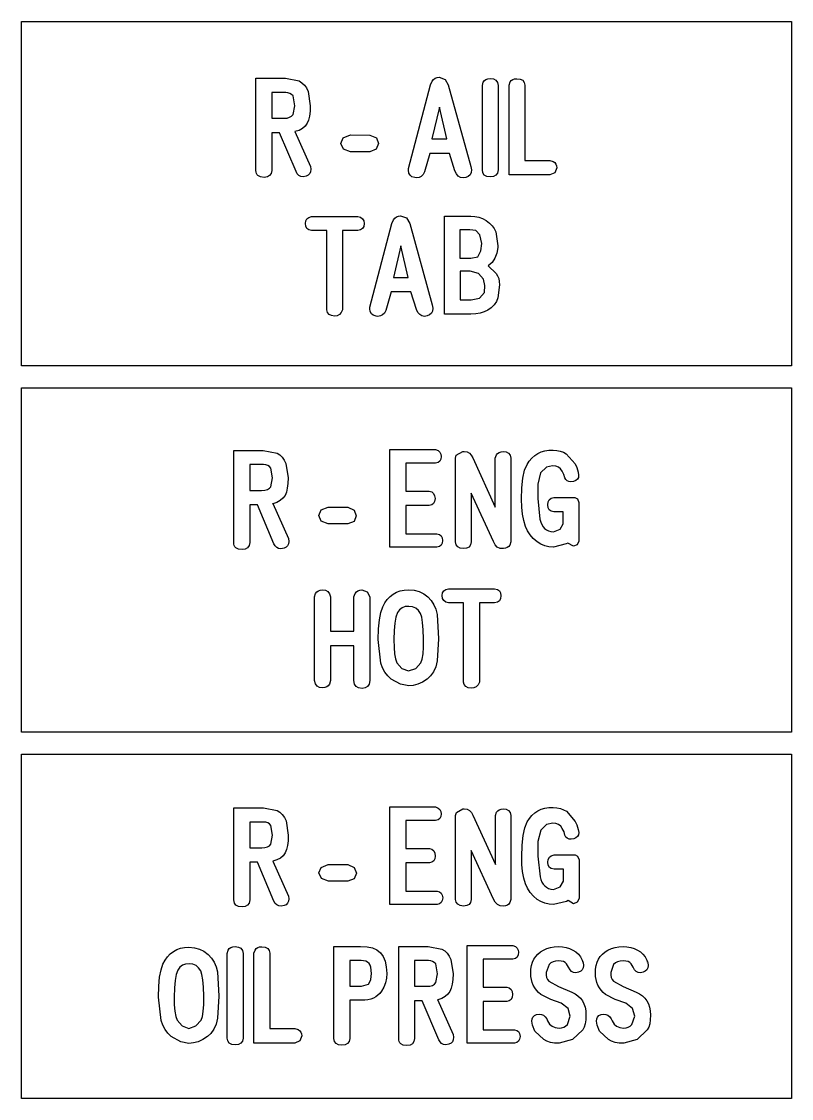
# Model space of a CAD drawing. Extents: x 80 to 225, y -79 to 78.
# Drawn here: x 152.96 to 177.02, y 0.26 to 33.9 of the extents above; entities that cross this region are included whole.
import ezdxf

# ---------------------------------------------------------------- set-up
doc = ezdxf.new("R2010")
doc.units = 0
doc.layers.add('LAYER_1', color=7, linetype='CONTINUOUS')

msp = doc.modelspace()

# ---------------------------------------------------------------- linework, layer by layer
at = {"layer": 'LAYER_1', "color": 250}
for points in [[(152.9571, 33.9034), (177.016, 33.9034), (177.016, 23.1492), (152.9571, 23.1492), (152.9571, 33.9034)], [(152.9571, 22.4581), (177.016, 22.4581), (177.016, 11.7038), (152.9571, 11.7038), (152.9571, 22.4581)], [(152.9571, 11.0128), (177.016, 11.0128), (177.016, 0.2584), (152.9571, 0.2584), (152.9571, 11.0128)]]:
    msp.add_lwpolyline(points, close=True, dxfattribs=at)
at = {"layer": 'LAYER_1', "color": 7}
for points in [[(161.5353, 29.2134), (161.0192, 30.4275), (160.7806, 30.4294), (160.7807, 29.2509), (160.7582, 29.1563), (160.7106, 29.0887), (160.638, 29.0482), (160.5403, 29.0347), (160.4267, 29.0483), (160.3459, 29.0887), (160.3179, 29.1191), (160.2982, 29.1562), (160.2867, 29.2001), (160.2835, 29.2508), (160.2836, 32.1299), (161.2053, 32.1299), (161.6337, 32.0478), (161.7202, 31.9918), (161.7957, 31.9189), (161.8601, 31.8289), (161.9134, 31.7218), (161.9801, 31.273), (161.9741, 31.0993), (161.9559, 30.9497), (161.9257, 30.8245), (161.8835, 30.7236), (161.8197, 30.6341), (161.7347, 30.5608), (161.6287, 30.5037), (161.5015, 30.4631), (161.4996, 30.4689), (161.9878, 29.3736), (161.9986, 29.2895), (161.9896, 29.2124), (161.9624, 29.1508), (161.9171, 29.1045), (161.8536, 29.0735), (161.7551, 29.0569), (161.6842, 29.0668), (161.6239, 29.0961), (161.5743, 29.145), (161.5353, 29.2134)], [(166.5018, 29.2401), (166.3272, 29.783), (165.7142, 29.783), (165.5466, 29.2038), (165.5041, 29.1241), (165.4492, 29.0671), (165.3819, 29.0328), (165.3023, 29.0214), (165.2432, 29.027), (165.1577, 29.056), (165.0965, 29.1039), (165.0597, 29.1705), (165.0474, 29.256), (165.0531, 29.3081), (165.7347, 31.9214), (165.7867, 32.0382), (165.8307, 32.091), (165.8827, 32.1291), (165.9425, 32.1526), (166.0104, 32.1616), (166.1973, 32.0956), (166.2933, 31.9214), (167.0009, 29.3767), (167.0161, 29.2744), (167.0051, 29.1875), (166.9718, 29.1181), (166.9163, 29.0665), (166.8387, 29.0327), (166.7586, 29.0214), (166.6764, 29.0352), (166.6062, 29.0762), (166.5479, 29.1445), (166.5018, 29.2401)], [(167.3563, 29.2673), (167.3563, 31.9043), (167.3841, 32.0122), (167.4202, 32.0596), (167.4693, 32.0938), (167.531, 32.1146), (167.6054, 32.1222), (167.7069, 32.1093), (167.782, 32.0687), (167.8307, 32.0003), (167.8533, 31.9041), (167.8534, 29.2673), (167.8282, 29.1706), (167.7785, 29.1024), (167.7042, 29.0626), (167.6054, 29.0512), (167.4951, 29.0668), (167.4167, 29.108), (167.3704, 29.1748), (167.3563, 29.2673)], [(168.1909, 29.1093), (168.1909, 31.9137), (168.2245, 32.016), (168.2604, 32.0608), (168.3073, 32.0928), (168.3648, 32.112), (168.433, 32.1184), (168.5404, 32.1064), (168.6186, 32.0683), (168.6677, 32.004), (168.6879, 31.9136), (168.688, 29.5617), (169.4667, 29.5617), (169.5727, 29.5298), (169.6192, 29.4954), (169.6527, 29.451), (169.6733, 29.3968), (169.6808, 29.3329), (169.6217, 29.1789), (169.4666, 29.1091), (168.1909, 29.1093)], [(161.4399, 31.5808), (161.395, 31.6271), (161.3425, 31.6602), (161.2825, 31.6801), (161.2148, 31.6868), (160.7807, 31.6869), (160.7807, 30.882), (161.1531, 30.882), (161.2528, 30.8892), (161.3342, 30.911), (161.3972, 30.9471), (161.4417, 30.9976), (161.4938, 31.273), (161.4399, 31.5808)], [(166.0145, 31.224), (165.7831, 30.2355), (166.2508, 30.2355), (166.0145, 31.224)], [(163.2338, 29.8339), (163.0157, 29.9177), (162.9394, 30.0981), (163.0119, 30.2698), (163.2337, 30.3626), (163.8428, 30.357), (164.0455, 30.2654), (164.111, 30.0906), (164.0423, 29.9119), (163.8427, 29.8338), (163.2338, 29.8339)], [(162.9901, 27.3701), (162.9901, 24.8929), (162.945, 24.8083), (162.888, 24.7483), (162.8193, 24.713), (162.7388, 24.7025), (162.6402, 24.7172), (162.5663, 24.7538), (162.5171, 24.8122), (162.4928, 24.8927), (162.4928, 27.3701), (162.0199, 27.3701), (161.936, 27.3919), (161.876, 27.4374), (161.8399, 27.5064), (161.8279, 27.5987), (161.84, 27.6803), (161.876, 27.7426), (161.936, 27.7856), (162.0199, 27.8091), (163.4649, 27.8092), (163.5504, 27.7866), (163.6116, 27.7426), (163.6483, 27.6774), (163.6606, 27.5912), (163.6483, 27.5016), (163.6116, 27.4349), (163.5504, 27.391), (163.4648, 27.37), (162.9901, 27.3701)], [(165.2943, 24.9118), (165.1195, 25.4547), (164.5067, 25.4547), (164.3389, 24.8755), (164.2965, 24.7958), (164.2416, 24.7388), (164.1743, 24.7045), (164.0947, 24.6931), (164.0356, 24.6988), (163.9501, 24.7278), (163.8889, 24.7756), (163.8521, 24.8422), (163.8398, 24.9276), (163.8455, 24.9798), (164.5272, 27.5932), (164.5791, 27.7099), (164.6231, 27.7627), (164.675, 27.8008), (164.7349, 27.8243), (164.8028, 27.8333), (164.9897, 27.7673), (165.0857, 27.5931), (165.7934, 25.0484), (165.8085, 24.9461), (165.7975, 24.8592), (165.7642, 24.7898), (165.7088, 24.7382), (165.6311, 24.7044), (165.551, 24.6931), (165.4688, 24.7068), (165.3985, 24.7479), (165.3404, 24.8162), (165.2943, 24.9118)], [(167.8453, 25.2703), (167.7939, 25.1528), (167.7237, 25.0499), (167.6346, 24.9617), (167.5267, 24.8881), (167.412, 24.8345), (167.2859, 24.7962), (167.1485, 24.7732), (166.9997, 24.7655), (166.169, 24.7657), (166.169, 27.8258), (166.9999, 27.8258), (167.1224, 27.8169), (167.2421, 27.7901), (167.359, 27.7456), (167.4733, 27.6833), (167.5772, 27.6079), (167.6619, 27.5245), (167.7276, 27.4331), (167.7746, 27.3337), (167.8433, 26.8945), (167.8414, 26.8461), (167.8097, 26.6701), (167.7494, 26.5148), (167.6606, 26.3804), (167.5433, 26.2669), (167.7893, 26.0336), (167.8349, 25.9572), (167.8674, 25.8728), (167.887, 25.7804), (167.8935, 25.6803), (167.8453, 25.2703)], [(167.2751, 27.2351), (167.1504, 27.3749), (166.9641, 27.401), (166.6534, 27.401), (166.6534, 26.5074), (166.9979, 26.5074), (167.2108, 26.5518), (167.3106, 26.738), (167.3405, 26.9656), (167.2751, 27.2351)], [(164.8068, 26.8957), (164.5754, 25.9072), (165.0431, 25.9072), (164.8068, 26.8957)], [(167.3926, 25.8533), (167.2381, 26.0268), (166.9769, 26.103), (166.6661, 26.103), (166.6661, 25.2087), (167.0106, 25.2087), (167.2642, 25.2569), (167.4187, 25.4432), (167.4371, 25.6561), (167.3926, 25.8533)], [(164.4674, 17.4832), (164.4674, 20.5357), (165.8938, 20.5357), (165.9713, 20.4971), (166.0265, 20.4482), (166.0595, 20.3889), (166.0705, 20.3195), (166.0596, 20.2351), (166.0265, 20.1714), (165.9713, 20.1288), (165.8938, 20.1072), (164.9645, 20.1074), (164.9645, 19.2321), (165.6968, 19.2321), (165.7757, 19.2077), (165.8321, 19.1604), (165.866, 19.0902), (165.8773, 18.9972), (165.866, 18.912), (165.8321, 18.8482), (165.7756, 18.8057), (165.6967, 18.7849), (164.9645, 18.7852), (164.9645, 17.9), (165.9365, 17.9), (166.0141, 17.8808), (166.0694, 17.8399), (166.1026, 17.7775), (166.1137, 17.6934), (166.1027, 17.6086), (166.0695, 17.5452), (166.0143, 17.5034), (165.937, 17.4831), (164.4674, 17.4832)], [(160.842, 17.5874), (160.3259, 18.8016), (160.0874, 18.8034), (160.0875, 17.6249), (160.065, 17.5302), (160.0174, 17.4626), (159.9448, 17.4221), (159.8471, 17.4086), (159.7334, 17.4222), (159.6527, 17.4627), (159.6247, 17.4931), (159.605, 17.5302), (159.5935, 17.5742), (159.5903, 17.6249), (159.5904, 20.504), (160.512, 20.504), (160.9405, 20.4219), (161.0271, 20.3659), (161.1026, 20.2929), (161.1669, 20.2029), (161.2202, 20.0958), (161.2869, 19.647), (161.2808, 19.4732), (161.2627, 19.3237), (161.2325, 19.1985), (161.1903, 19.0976), (161.1265, 19.008), (161.0415, 18.9347), (160.9355, 18.8777), (160.8083, 18.837), (160.8065, 18.8429), (161.2946, 17.7476), (161.3054, 17.6636), (161.2964, 17.5865), (161.2692, 17.5248), (161.2239, 17.4785), (161.1604, 17.4475), (161.0619, 17.4309), (160.991, 17.4407), (160.9308, 17.47), (160.8811, 17.5189), (160.842, 17.5874)], [(167.7044, 17.6543), (167.0045, 19.172), (167.0045, 17.6434), (166.9872, 17.551), (166.941, 17.4857), (166.866, 17.4475), (166.7621, 17.4367), (166.6609, 17.4517), (166.5862, 17.4912), (166.5379, 17.5552), (166.5161, 17.6438), (166.5161, 20.2648), (166.5422, 20.3564), (166.7469, 20.4683), (166.7901, 20.4721), (166.8791, 20.4596), (166.9528, 20.4222), (167.0112, 20.3598), (167.0545, 20.2725), (167.7621, 18.7341), (167.7621, 20.2616), (167.7976, 20.3658), (167.8352, 20.4115), (167.8827, 20.4445), (167.9403, 20.4647), (168.0081, 20.4721), (168.1007, 20.4597), (168.1716, 20.4205), (168.2208, 20.3545), (168.2483, 20.2616), (168.2485, 17.6434), (168.2146, 17.5448), (168.1793, 17.4995), (168.1343, 17.4664), (168.0797, 17.4455), (168.0157, 17.4367), (167.9101, 17.4453), (167.823, 17.4844), (167.7545, 17.5541), (167.7044, 17.6543)], [(169.9806, 17.5815), (169.5782, 17.485), (169.4384, 17.495), (169.3071, 17.5251), (169.1844, 17.5751), (169.0703, 17.6452), (168.9489, 17.7479), (168.8475, 17.8626), (168.7662, 17.9892), (168.7048, 18.1276), (168.651, 18.3112), (168.6127, 18.5138), (168.5897, 18.7355), (168.5821, 18.9763), (168.5929, 19.3397), (168.625, 19.6422), (168.6786, 19.8836), (168.7537, 20.0639), (168.8242, 20.1732), (168.9036, 20.2673), (168.9918, 20.3462), (169.0888, 20.4099), (169.1947, 20.4584), (169.3095, 20.4918), (169.4331, 20.5098), (169.5655, 20.5127), (169.6849, 20.5029), (169.7935, 20.4807), (169.8914, 20.4461), (169.9787, 20.3989), (170.2526, 20.0812), (170.3067, 19.9731), (170.3512, 19.8237), (170.3664, 19.7308), (170.3565, 19.6613), (170.3269, 19.6051), (170.2774, 19.5624), (170.2081, 19.5331), (170.1242, 19.5204), (170.0613, 19.5285), (170.0087, 19.5526), (169.9664, 19.5927), (169.9342, 19.6489), (169.9062, 19.7512), (169.8522, 19.8606), (169.802, 19.9303), (169.7353, 19.9808), (169.652, 20.0122), (169.5521, 20.0246), (169.3608, 19.9839), (169.1783, 19.8078), (169.0887, 19.4493), (169.0868, 18.9985), (169.1555, 18.3526), (169.1801, 18.2641), (169.2127, 18.1867), (169.2535, 18.1204), (169.3023, 18.0653), (169.3591, 18.0213), (169.4241, 17.9884), (169.4971, 17.9667), (169.5782, 17.9561), (169.7848, 18.0399), (169.8871, 18.2128), (169.8872, 18.5893), (169.5929, 18.5893), (169.5083, 18.604), (169.4479, 18.6441), (169.4117, 18.7099), (169.3996, 18.8015), (169.4117, 18.8936), (169.4481, 18.9627), (169.5087, 19.0089), (169.5934, 19.0322), (170.2509, 19.0323), (170.3308, 18.9916), (170.3753, 18.8816), (170.3753, 18.1087), (170.3753, 17.6732), (170.3207, 17.5555), (170.2024, 17.5092), (170.0327, 17.6115), (169.9806, 17.5815)], [(160.7467, 19.9548), (160.7019, 20.0011), (160.6494, 20.0342), (160.5893, 20.0541), (160.5216, 20.0608), (160.0875, 20.0608), (160.0875, 19.256), (160.46, 19.256), (160.5597, 19.2632), (160.641, 19.285), (160.704, 19.3211), (160.7485, 19.3716), (160.8006, 19.647), (160.7467, 19.9548)], [(162.5406, 18.2079), (162.3225, 18.2917), (162.2462, 18.4721), (162.3187, 18.6439), (162.5405, 18.7366), (163.1496, 18.731), (163.3523, 18.6394), (163.4178, 18.4645), (163.3491, 18.2859), (163.1495, 18.2078), (162.5406, 18.2079)], [(167.266, 15.7441), (167.266, 13.2668), (167.2209, 13.1823), (167.164, 13.1223), (167.0953, 13.087), (167.0148, 13.0765), (166.9162, 13.0913), (166.8423, 13.1278), (166.7931, 13.1862), (166.7688, 13.2667), (166.7689, 15.7441), (166.296, 15.7441), (166.2121, 15.766), (166.1521, 15.8115), (166.116, 15.8804), (166.1039, 15.9727), (166.116, 16.0543), (166.152, 16.1166), (166.212, 16.1596), (166.2959, 16.1831), (167.7409, 16.1832), (167.8264, 16.1606), (167.8876, 16.1167), (167.9243, 16.0515), (167.9366, 15.9652), (167.9244, 15.8756), (167.8876, 15.8088), (167.8264, 15.765), (167.7408, 15.744), (167.266, 15.7441)], [(163.3419, 13.3133), (163.3419, 14.4009), (162.6115, 14.4009), (162.6115, 13.3133), (162.5758, 13.2011), (162.5396, 13.1514), (162.4934, 13.1154), (162.4372, 13.0935), (162.3711, 13.0855), (162.2684, 13.0983), (162.191, 13.1404), (162.139, 13.2117), (162.1124, 13.3124), (162.1124, 15.9315), (162.148, 16.0375), (162.1859, 16.0834), (162.2344, 16.1167), (162.2936, 16.1375), (162.3635, 16.1456), (162.4581, 16.1337), (162.5309, 16.0941), (162.582, 16.0267), (162.6114, 15.9315), (162.6115, 14.8552), (163.3419, 14.8552), (163.3419, 15.9315), (163.3812, 16.0375), (163.4202, 16.0834), (163.4685, 16.1167), (163.5261, 16.1375), (163.5929, 16.1456), (163.7582, 16.0871), (163.8389, 15.9315), (163.839, 13.3133), (163.8149, 13.2055), (163.7665, 13.1285), (163.6937, 13.0824), (163.5967, 13.067), (163.4908, 13.0825), (163.4131, 13.1286), (163.3635, 13.2055), (163.3419, 13.3133)], [(165.6303, 13.3557), (165.4858, 13.2635), (165.342, 13.1978), (165.199, 13.1584), (165.0569, 13.1453), (164.7982, 13.1974), (164.5039, 13.3557), (164.3981, 13.4613), (164.3094, 13.5802), (164.2379, 13.7126), (164.1835, 13.8584), (164.1015, 14.5926), (164.1118, 14.931), (164.1388, 15.2149), (164.1826, 15.4441), (164.2432, 15.6187), (164.3095, 15.7427), (164.3859, 15.8501), (164.4723, 15.941), (164.5688, 16.0154), (164.6753, 16.0732), (164.7918, 16.1145), (164.9184, 16.1392), (165.055, 16.1475), (165.2257, 16.1337), (165.382, 16.0922), (165.5239, 16.0229), (165.6513, 15.9257), (165.7563, 15.8123), (165.8406, 15.6837), (165.9041, 15.5403), (165.9469, 15.3822), (165.9882, 14.615), (165.9488, 13.9291), (165.901, 13.7446), (165.832, 13.5875), (165.7417, 13.4579), (165.6303, 13.3557)], [(165.4237, 15.4114), (165.3588, 15.5058), (165.2773, 15.5742), (165.1792, 15.6167), (165.0645, 15.6333), (164.9487, 15.6238), (164.8509, 15.5876), (164.7711, 15.5249), (164.7092, 15.4356), (164.6579, 15.2971), (164.6212, 15.1104), (164.599, 14.8753), (164.5916, 14.592), (164.5975, 14.3487), (164.6149, 14.1477), (164.6439, 13.9891), (164.6844, 13.873), (164.8459, 13.6963), (165.0531, 13.6143), (165.2731, 13.6907), (165.439, 13.8661), (165.4766, 13.982), (165.5023, 14.1456), (165.5163, 14.357), (165.5184, 14.6162), (165.5101, 14.9016), (165.4914, 15.1293), (165.4626, 15.2992), (165.4237, 15.4114)], [(160.8456, 6.4216), (160.3292, 7.6358), (160.0908, 7.6376), (160.0909, 6.4591), (160.0684, 6.3645), (160.0208, 6.2969), (159.9482, 6.2563), (159.8505, 6.2428), (159.7369, 6.2563), (159.6562, 6.2968), (159.6282, 6.3272), (159.6084, 6.3644), (159.5969, 6.4083), (159.5937, 6.4591), (159.5938, 9.3382), (160.5156, 9.3382), (160.9439, 9.2561), (161.0304, 9.2001), (161.1059, 9.1272), (161.1703, 9.0372), (161.2236, 8.93), (161.2903, 8.4811), (161.2843, 8.3075), (161.2662, 8.158), (161.2359, 8.0328), (161.1937, 7.9318), (161.1299, 7.8423), (161.0449, 7.769), (160.9389, 7.7119), (160.8117, 7.6712), (160.8098, 7.677), (161.298, 6.5818), (161.3088, 6.4978), (161.2998, 6.4207), (161.2726, 6.359), (161.2273, 6.3127), (161.1638, 6.2817), (161.0653, 6.2651), (160.9944, 6.275), (160.9342, 6.3043), (160.8846, 6.3531), (160.8456, 6.4216)], [(164.4708, 6.3172), (164.4708, 9.37), (165.8974, 9.37), (165.9748, 9.3314), (166.0299, 9.2824), (166.0629, 9.223), (166.0739, 9.1536), (166.063, 9.0693), (166.0299, 9.0056), (165.9747, 8.9629), (165.8972, 8.9413), (164.9679, 8.9415), (164.9679, 8.0661), (165.7001, 8.0661), (165.7791, 8.0417), (165.8355, 7.9945), (165.8694, 7.9244), (165.8807, 7.8314), (165.8694, 7.7462), (165.8355, 7.6824), (165.779, 7.6399), (165.7001, 7.6191), (164.9679, 7.6192), (164.9679, 6.7344), (165.9399, 6.7344), (166.0175, 6.715), (166.0728, 6.6741), (166.106, 6.6116), (166.1171, 6.5276), (166.1061, 6.4427), (166.0729, 6.3793), (166.0177, 6.3375), (165.9404, 6.3172), (164.4708, 6.3172)], [(167.7077, 6.4883), (167.0078, 8.0063), (167.0078, 6.4777), (166.9906, 6.3852), (166.9444, 6.3199), (166.8694, 6.2817), (166.7655, 6.2709), (166.6643, 6.286), (166.5896, 6.3254), (166.5413, 6.3894), (166.5195, 6.478), (166.5197, 9.0991), (166.5456, 9.1906), (166.7503, 9.3025), (166.7935, 9.3063), (166.8825, 9.2938), (166.9562, 9.2564), (167.0146, 9.194), (167.0579, 9.1067), (167.7655, 7.5684), (167.7655, 9.096), (167.801, 9.2), (167.8386, 9.2457), (167.8861, 9.2787), (167.9437, 9.2989), (168.0115, 9.3063), (168.1041, 9.2939), (168.175, 9.2547), (168.2242, 9.1887), (168.2517, 9.0959), (168.2518, 6.4777), (168.218, 6.3789), (168.1827, 6.3337), (168.1376, 6.3006), (168.0831, 6.2797), (168.0191, 6.2709), (167.9136, 6.2795), (167.8265, 6.3186), (167.7579, 6.3882), (167.7077, 6.4883)], [(169.984, 6.416), (169.5816, 6.3192), (169.4418, 6.3293), (169.3105, 6.3593), (169.1878, 6.4093), (169.0737, 6.4793), (168.9523, 6.5821), (168.8509, 6.6968), (168.7696, 6.8234), (168.7082, 6.9618), (168.6544, 7.1454), (168.6161, 7.348), (168.5931, 7.5697), (168.5855, 7.8104), (168.5963, 8.1739), (168.6284, 8.4764), (168.682, 8.7178), (168.7571, 8.8981), (168.8276, 9.0074), (168.907, 9.1015), (168.9952, 9.1804), (169.0922, 9.2441), (169.1981, 9.2926), (169.3129, 9.326), (169.4365, 9.344), (169.5689, 9.3469), (169.6884, 9.337), (169.797, 9.3149), (169.8948, 9.2803), (169.9821, 9.2332), (170.256, 8.9153), (170.3101, 8.8073), (170.3546, 8.6579), (170.3698, 8.565), (170.36, 8.4954), (170.3303, 8.4393), (170.2808, 8.3965), (170.2115, 8.3673), (170.1276, 8.3546), (170.0647, 8.3627), (170.0121, 8.3868), (169.9698, 8.4269), (169.9376, 8.4831), (169.9096, 8.5854), (169.8556, 8.6948), (169.8054, 8.7644), (169.7387, 8.8149), (169.6554, 8.8464), (169.5555, 8.8588), (169.3642, 8.8181), (169.1817, 8.6419), (169.0921, 8.2835), (169.0902, 7.8327), (169.1589, 7.1868), (169.1835, 7.0982), (169.2161, 7.0208), (169.2569, 6.9545), (169.3057, 6.8994), (169.3625, 6.8554), (169.4275, 6.8225), (169.5005, 6.8008), (169.5816, 6.7903), (169.7882, 6.8741), (169.8905, 7.047), (169.8905, 7.4233), (169.5963, 7.4233), (169.5117, 7.438), (169.4513, 7.4783), (169.4151, 7.5441), (169.403, 7.6356), (169.4152, 7.7278), (169.4516, 7.7969), (169.5121, 7.8431), (169.5968, 7.8664), (170.2543, 7.8664), (170.3342, 7.8258), (170.3787, 7.7158), (170.3787, 6.9428), (170.3787, 6.5074), (170.3241, 6.3897), (170.2058, 6.3434), (170.0361, 6.4457), (169.984, 6.416)], [(160.7501, 8.7891), (160.7052, 8.8353), (160.6527, 8.8684), (160.5927, 8.8883), (160.525, 8.895), (160.0909, 8.895), (160.0909, 8.0903), (160.4634, 8.0903), (160.563, 8.0975), (160.6444, 8.1192), (160.7074, 8.1553), (160.7519, 8.2058), (160.804, 8.4811), (160.7501, 8.7891)], [(162.544, 7.042), (162.3259, 7.1258), (162.2496, 7.3064), (162.3221, 7.4781), (162.5439, 7.5708), (163.153, 7.5653), (163.3557, 7.4735), (163.4212, 7.2987), (163.3525, 7.1201), (163.1529, 7.042), (162.544, 7.042)], [(158.7634, 2.1899), (158.6189, 2.0977), (158.475, 2.032), (158.332, 1.9926), (158.1899, 1.9795), (157.9312, 2.0316), (157.6369, 2.1899), (157.5311, 2.2953), (157.4424, 2.4143), (157.3709, 2.5468), (157.3165, 2.6927), (157.2345, 3.4269), (157.2448, 3.7653), (157.2718, 4.0491), (157.3156, 4.2783), (157.3762, 4.4529), (157.4425, 4.5769), (157.5189, 4.6844), (157.6053, 4.7753), (157.7018, 4.8496), (157.8083, 4.9074), (157.9248, 4.9487), (158.0514, 4.9734), (158.188, 4.9817), (158.3587, 4.9679), (158.515, 4.9264), (158.6569, 4.8571), (158.7843, 4.7599), (158.8893, 4.6465), (158.9736, 4.5179), (159.0371, 4.3745), (159.0799, 4.2163), (159.1212, 3.4492), (159.0818, 2.7633), (159.034, 2.5787), (158.965, 2.4217), (158.8748, 2.2922), (158.7634, 2.1899)], [(159.3865, 2.1473), (159.3865, 4.784), (159.4142, 4.8922), (159.4503, 4.9395), (159.4994, 4.9737), (159.5611, 4.9946), (159.6355, 5.0022), (159.7371, 4.9893), (159.8121, 4.9487), (159.8609, 4.8803), (159.8834, 4.784), (159.8835, 2.1473), (159.8583, 2.0505), (159.8086, 1.9822), (159.7343, 1.9425), (159.6355, 1.9312), (159.5251, 1.9468), (159.4468, 1.988), (159.4005, 2.0548), (159.3865, 2.1473)], [(160.2211, 1.9889), (160.2211, 4.7936), (160.2546, 4.8959), (160.2906, 4.9407), (160.3374, 4.9726), (160.3949, 4.9918), (160.4631, 4.9982), (160.5705, 4.9862), (160.6487, 4.9481), (160.6978, 4.8839), (160.718, 4.7936), (160.7182, 2.4417), (161.4968, 2.4417), (161.6028, 2.4097), (161.6493, 2.3752), (161.6828, 2.3308), (161.7034, 2.2766), (161.7109, 2.2127), (161.6518, 2.0589), (161.4967, 1.9889), (160.2211, 1.9889)], [(164.2017, 3.6057), (164.1525, 3.5397), (164.0949, 3.4826), (164.029, 3.4343), (163.9549, 3.3948), (163.8725, 3.3641), (163.7819, 3.3421), (163.6831, 3.329), (163.5761, 3.3246), (163.2145, 3.3246), (163.2145, 2.1301), (163.1952, 2.0388), (163.1468, 1.9736), (163.0695, 1.9346), (162.9633, 1.9216), (162.8593, 1.9346), (162.7836, 1.9736), (162.7362, 2.0388), (162.7172, 2.1301), (162.7172, 5.0097), (163.5538, 5.0097), (163.7532, 4.9973), (163.9232, 4.9601), (164.0638, 4.8981), (164.1749, 4.8113), (164.2592, 4.6966), (164.3194, 4.5505), (164.3555, 4.373), (164.3675, 4.1642), (164.3572, 4.0171), (164.3261, 3.8749), (164.2742, 3.7378), (164.2017, 3.6057)], [(165.9956, 2.0934), (165.4795, 3.3073), (165.2409, 3.3093), (165.241, 2.1308), (165.2185, 2.0361), (165.1709, 1.9685), (165.0983, 1.928), (165.0006, 1.9145), (164.887, 1.928), (164.8062, 1.9685), (164.7782, 1.9989), (164.7585, 2.0361), (164.747, 2.08), (164.7438, 2.1308), (164.7439, 5.0097), (165.6656, 5.0097), (166.094, 4.9278), (166.1806, 4.8718), (166.2561, 4.7988), (166.3204, 4.7089), (166.3737, 4.6017), (166.4404, 4.1528), (166.4344, 3.9791), (166.4162, 3.8296), (166.386, 3.7044), (166.3438, 3.6035), (166.2799, 3.5139), (166.195, 3.4406), (166.089, 3.3836), (165.9618, 3.3429), (165.9599, 3.3487), (166.4481, 2.2535), (166.4589, 2.1695), (166.4499, 2.0924), (166.4227, 2.0307), (166.3774, 1.9844), (166.3139, 1.9533), (166.2154, 1.9368), (166.1446, 1.9466), (166.0843, 1.9759), (166.0347, 2.0248), (165.9956, 2.0934)], [(166.8874, 1.9889), (166.8874, 5.0416), (168.314, 5.0416), (168.3914, 5.0029), (168.4465, 4.9539), (168.4795, 4.8947), (168.4905, 4.8253), (168.4796, 4.7409), (168.4465, 4.6773), (168.3913, 4.6346), (168.3138, 4.613), (167.3845, 4.6132), (167.3845, 3.7378), (168.1167, 3.7378), (168.1957, 3.7135), (168.2521, 3.6662), (168.286, 3.5961), (168.2973, 3.5031), (168.286, 3.4179), (168.2521, 3.3541), (168.1956, 3.3116), (168.1167, 3.2908), (167.3845, 3.2909), (167.3845, 2.406), (168.3564, 2.406), (168.434, 2.3866), (168.4894, 2.3458), (168.5226, 2.2833), (168.5337, 2.1993), (168.5227, 2.1144), (168.4895, 2.051), (168.4342, 2.0092), (168.357, 1.9889), (166.8874, 1.9889)], [(170.4916, 2.3983), (170.1751, 2.0989), (169.7561, 1.9814), (169.6144, 1.9888), (169.4873, 2.0109), (169.375, 2.0476), (169.2775, 2.0989), (168.994, 2.3614), (168.9215, 2.5496), (168.9011, 2.6685), (168.9102, 2.741), (168.9374, 2.8), (168.9827, 2.8454), (169.0461, 2.8771), (169.1338, 2.8923), (169.2013, 2.8831), (169.2626, 2.8555), (169.3176, 2.8094), (169.3665, 2.7447), (169.3906, 2.6818), (169.4531, 2.5831), (169.5345, 2.5126), (169.6347, 2.4703), (169.7536, 2.4562), (169.8306, 2.4631), (169.8995, 2.4838), (169.96, 2.5182), (170.0123, 2.5662), (170.1039, 2.8344), (170.0333, 3.0729), (169.8172, 3.2369), (169.493, 3.3537), (169.1878, 3.5102), (169.1132, 3.5736), (169.0485, 3.6427), (168.9938, 3.7173), (168.949, 3.7976), (168.9142, 3.8836), (168.8893, 3.9751), (168.8744, 4.0722), (168.8694, 4.175), (168.8756, 4.2964), (168.8941, 4.4087), (168.925, 4.5119), (168.9681, 4.6061), (169.0236, 4.6912), (169.0914, 4.7672), (169.1716, 4.8342), (169.2641, 4.8922), (169.3703, 4.9411), (169.4839, 4.9761), (169.6049, 4.9971), (169.7333, 5.0041), (169.8568, 4.9972), (169.9737, 4.9765), (170.084, 4.9421), (170.1878, 4.894), (170.2784, 4.8342), (170.3565, 4.7625), (170.4218, 4.6788), (170.4745, 4.5832), (170.4988, 4.5273), (170.5005, 4.5197), (170.4973, 4.5273), (170.5062, 4.5011), (170.5196, 4.4115), (170.5097, 4.3371), (170.48, 4.2769), (170.4305, 4.2308), (170.3613, 4.1992), (170.2793, 4.1846), (170.2087, 4.1953), (170.1475, 4.2275), (170.0957, 4.281), (170.0536, 4.3557), (169.9907, 4.4695), (169.9491, 4.5062), (169.8937, 4.5325), (169.8244, 4.5482), (169.7409, 4.5534), (169.6461, 4.5465), (169.5645, 4.5258), (169.496, 4.4914), (169.4408, 4.4434), (169.348, 4.1923), (169.3501, 4.1127), (169.3657, 4.0417), (169.3949, 3.9794), (169.4377, 3.9258), (169.7333, 3.7561), (170.1491, 3.5815), (170.253, 3.5294), (170.3431, 3.4666), (170.4192, 3.393), (170.4815, 3.3087), (170.5299, 3.2137), (170.5645, 3.108), (170.5852, 2.9915), (170.5921, 2.8644), (170.5858, 2.7197), (170.5669, 2.5939), (170.5355, 2.4868), (170.4916, 2.3983)], [(172.5105, 2.3983), (172.194, 2.0989), (171.775, 1.9814), (171.6333, 1.9888), (171.5062, 2.0109), (171.3939, 2.0476), (171.2964, 2.0989), (171.0129, 2.3614), (170.9404, 2.5496), (170.92, 2.6685), (170.9291, 2.741), (170.9563, 2.8), (171.0016, 2.8454), (171.065, 2.8771), (171.1527, 2.8923), (171.2202, 2.8831), (171.2815, 2.8555), (171.3365, 2.8094), (171.3854, 2.7447), (171.4095, 2.6818), (171.472, 2.5831), (171.5534, 2.5126), (171.6536, 2.4703), (171.7725, 2.4562), (171.8495, 2.4631), (171.9184, 2.4838), (171.9789, 2.5182), (172.0312, 2.5662), (172.1228, 2.8344), (172.0522, 3.0729), (171.8361, 3.2369), (171.5119, 3.3537), (171.2067, 3.5102), (171.1321, 3.5736), (171.0674, 3.6427), (171.0127, 3.7173), (170.9679, 3.7976), (170.9331, 3.8836), (170.9082, 3.9751), (170.8933, 4.0722), (170.8883, 4.175), (170.8945, 4.2964), (170.913, 4.4087), (170.9439, 4.5119), (170.987, 4.6061), (171.0425, 4.6912), (171.1103, 4.7672), (171.1905, 4.8342), (171.283, 4.8922), (171.3892, 4.9411), (171.5028, 4.9761), (171.6238, 4.9971), (171.7522, 5.0041), (171.8757, 4.9972), (171.9926, 4.9765), (172.1029, 4.9421), (172.2067, 4.894), (172.2972, 4.8342), (172.3753, 4.7625), (172.4407, 4.6788), (172.4934, 4.5832), (172.5177, 4.5273), (172.5194, 4.5197), (172.5162, 4.5273), (172.5251, 4.5011), (172.5385, 4.4115), (172.5287, 4.3371), (172.499, 4.2769), (172.4495, 4.2308), (172.3802, 4.1992), (172.2982, 4.1846), (172.2276, 4.1953), (172.1664, 4.2275), (172.1146, 4.281), (172.0725, 4.3557), (172.0096, 4.4695), (171.968, 4.5062), (171.9126, 4.5325), (171.8433, 4.5482), (171.7598, 4.5534), (171.665, 4.5465), (171.5834, 4.5258), (171.5149, 4.4914), (171.4597, 4.4434), (171.3669, 4.1923), (171.369, 4.1127), (171.3846, 4.0417), (171.4138, 3.9794), (171.4566, 3.9258), (171.7522, 3.7561), (172.168, 3.5815), (172.2719, 3.5294), (172.362, 3.4666), (172.4381, 3.393), (172.5004, 3.3087), (172.5488, 3.2137), (172.5834, 3.108), (172.6041, 2.9915), (172.611, 2.8644), (172.6047, 2.7197), (172.5858, 2.5939), (172.5544, 2.4868), (172.5105, 2.3983)], [(158.5568, 4.2457), (158.4918, 4.3399), (158.4103, 4.4083), (158.3122, 4.4508), (158.1975, 4.4675), (158.0817, 4.458), (157.9839, 4.4218), (157.9041, 4.3591), (157.8422, 4.2698), (157.7908, 4.1314), (157.7541, 3.9447), (157.732, 3.7096), (157.7246, 3.4263), (157.7305, 3.1829), (157.7479, 2.9819), (157.7769, 2.8233), (157.8174, 2.7072), (157.9789, 2.5306), (158.1861, 2.4485), (158.4061, 2.5248), (158.572, 2.7003), (158.6095, 2.8162), (158.6353, 2.9799), (158.6493, 3.1913), (158.6514, 3.4505), (158.643, 3.7358), (158.6244, 3.9635), (158.5956, 4.1334), (158.5568, 4.2457)], [(163.8723, 4.3582), (163.8494, 4.4246), (163.8158, 4.4787), (163.7716, 4.5206), (163.7172, 4.5501), (163.5722, 4.5648), (163.2145, 4.5648), (163.2145, 3.7677), (163.58, 3.7677), (163.7973, 3.8331), (163.8382, 3.8992), (163.8674, 3.9763), (163.8849, 4.0646), (163.8907, 4.1642), (163.8723, 4.3582)], [(165.9002, 4.4606), (165.8553, 4.5069), (165.8028, 4.5401), (165.7428, 4.56), (165.6751, 4.5667), (165.241, 4.5667), (165.241, 3.7619), (165.6134, 3.7619), (165.7131, 3.7691), (165.7945, 3.7909), (165.8575, 3.827), (165.902, 3.8775), (165.9541, 4.1528), (165.9002, 4.4606)]]:
    msp.add_lwpolyline(points, close=True, dxfattribs=at)

doc.saveas('drawing.dxf')
